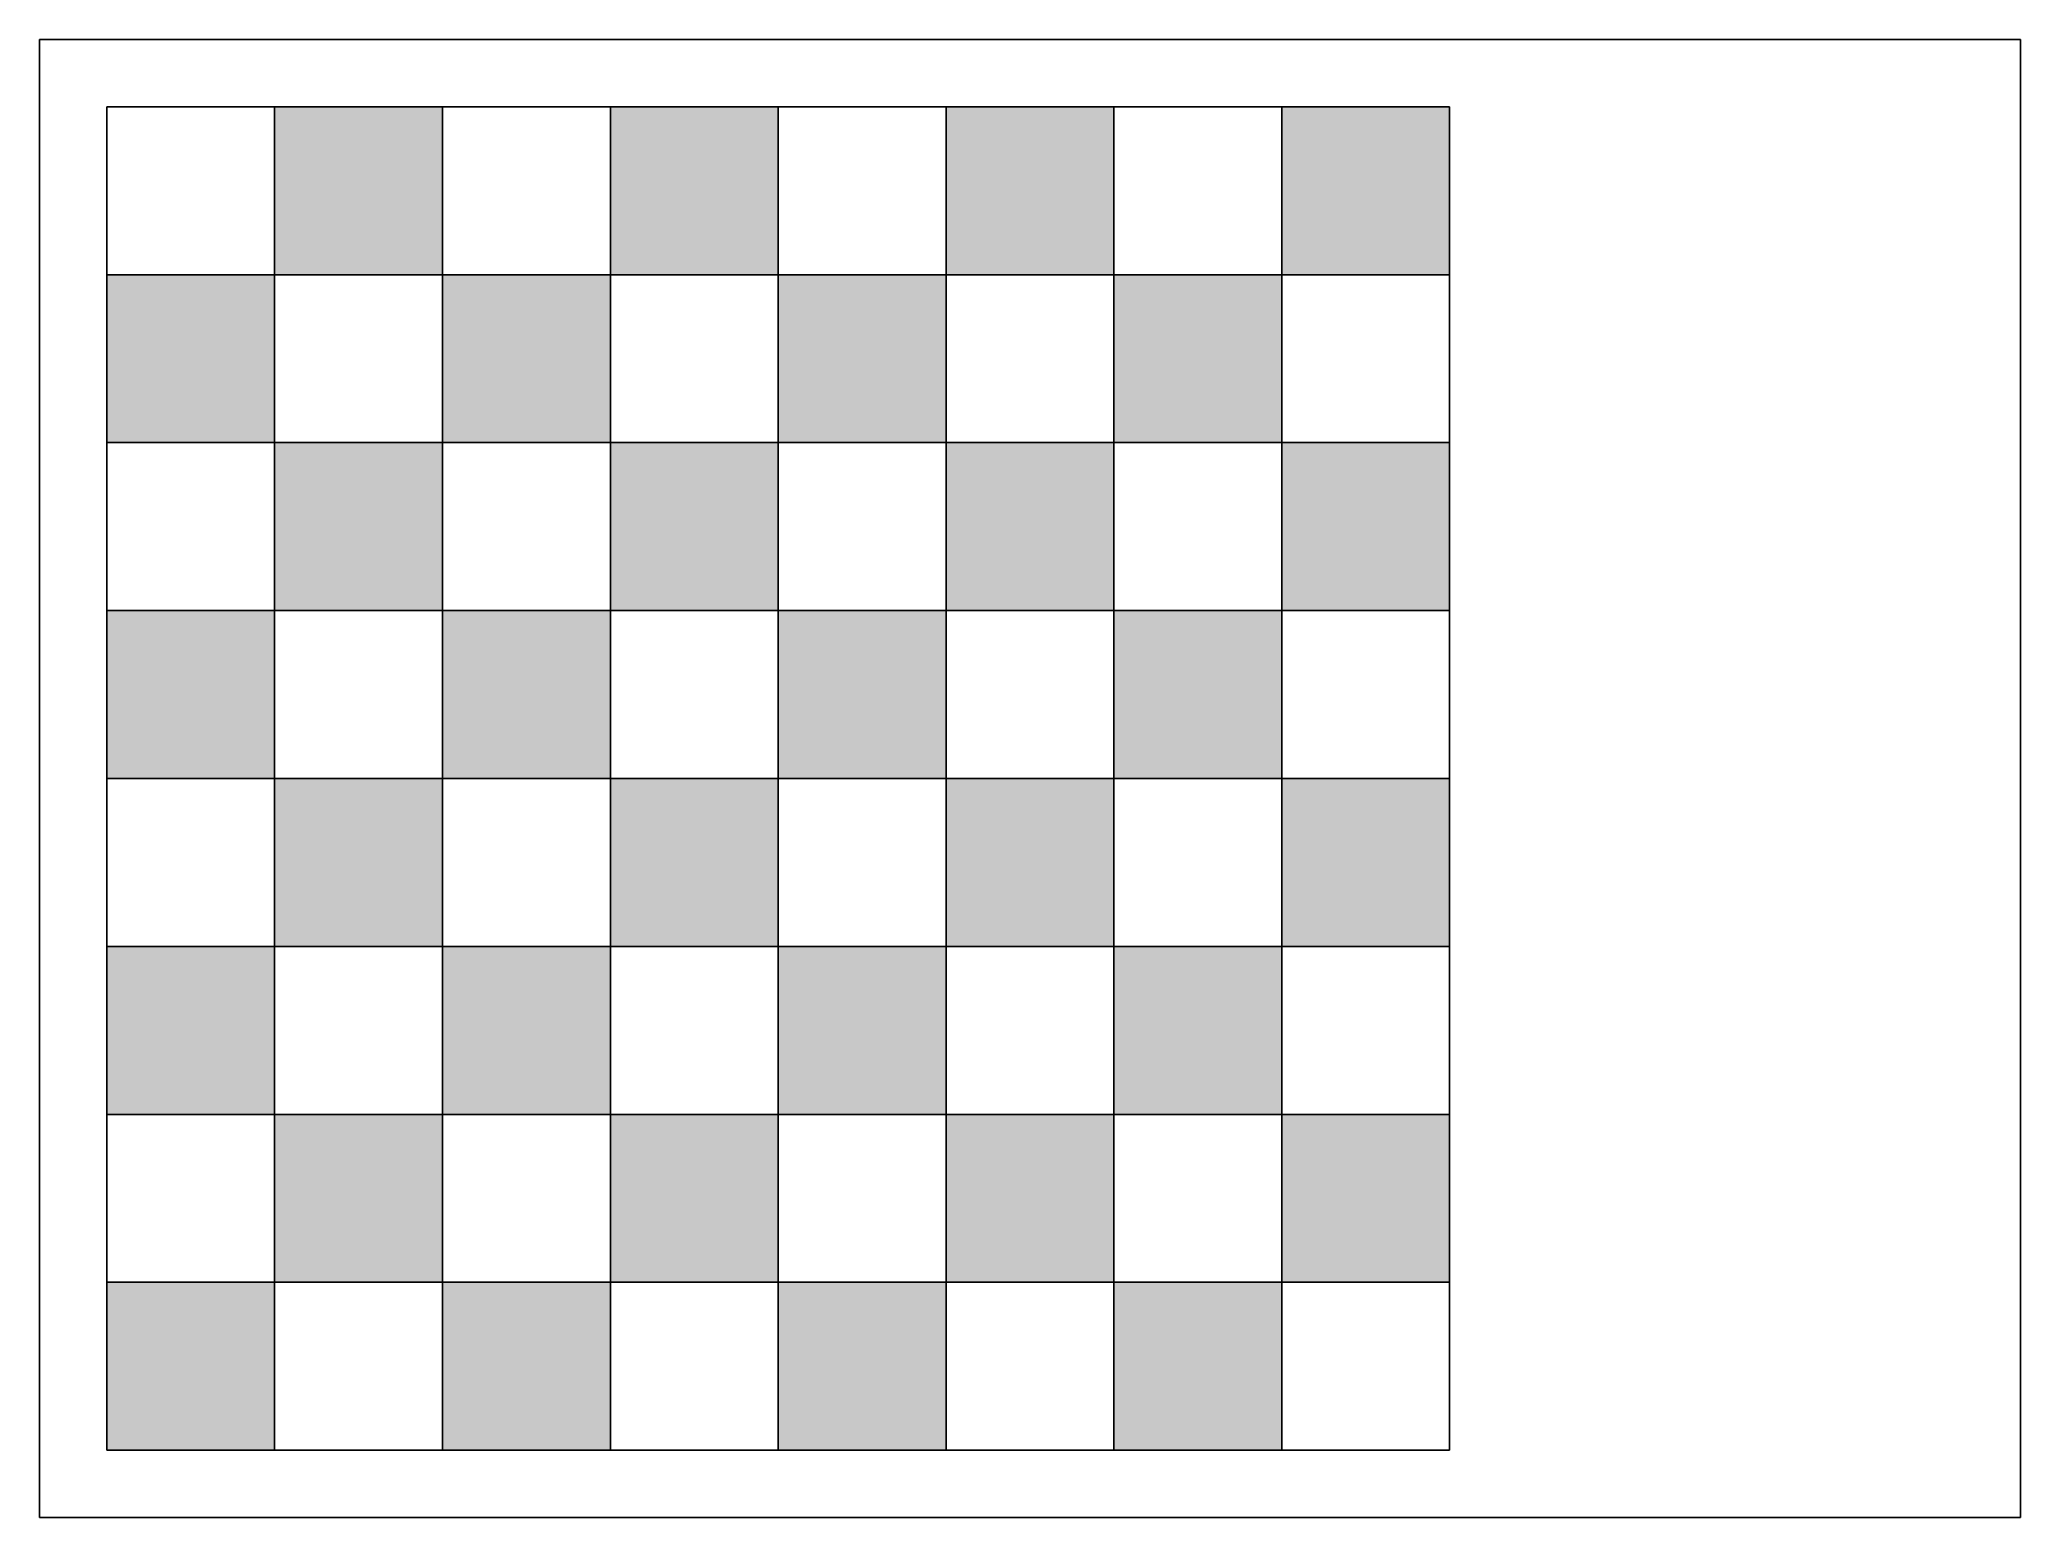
# Model space of a CAD drawing. Header units: millimetres. Extents: x -271 to 319, y -387 to 53.
import ezdxf

# ---------------------------------------------------------------- set-up
doc = ezdxf.new("R2010")
doc.units = ezdxf.units.MM
doc.layers.add('TO_CARVE', color=18, linetype='Continuous', true_color=0x000000)
doc.layers.add('TO_CUT', color=1, linetype='Continuous', true_color=0xff0000)

msp = doc.modelspace()

# ---------------------------------------------------------------- hatches: boundary and pattern name
at = {"layer": 'TO_CARVE', "extrusion": (0, 0, -1)}
for points in [[(151, -17), (201, -17), (201, 33), (151, 33)], [(151, -17), (201, -17), (201, 33), (151, 33)], [(151, -17), (201, -17), (201, 33), (151, 33)], [(51, -17), (101, -17), (101, 33), (51, 33)], [(51, -17), (101, -17), (101, 33), (51, 33)], [(51, -17), (101, -17), (101, 33), (51, 33)], [(-49, -17), (1, -17), (1, 33), (-49, 33)], [(-49, -17), (1, -17), (1, 33), (-49, 33)], [(-49, -17), (1, -17), (1, 33), (-49, 33)], [(-149, -17), (-99, -17), (-99, 33), (-149, 33)], [(-149, -17), (-99, -17), (-99, 33), (-149, 33)], [(-149, -17), (-99, -17), (-99, 33), (-149, 33)], [(151, -117), (201, -117), (201, -67), (151, -67)], [(151, -117), (201, -117), (201, -67), (151, -67)], [(151, -117), (201, -117), (201, -67), (151, -67)], [(51, -117), (101, -117), (101, -67), (51, -67)], [(51, -117), (101, -117), (101, -67), (51, -67)], [(51, -117), (101, -117), (101, -67), (51, -67)], [(-49, -117), (1, -117), (1, -67), (-49, -67)], [(-49, -117), (1, -117), (1, -67), (-49, -67)], [(-49, -117), (1, -117), (1, -67), (-49, -67)], [(-149, -117), (-99, -117), (-99, -67), (-149, -67)], [(-149, -117), (-99, -117), (-99, -67), (-149, -67)], [(-149, -117), (-99, -117), (-99, -67), (-149, -67)], [(151, -217), (201, -217), (201, -167), (151, -167)], [(151, -217), (201, -217), (201, -167), (151, -167)], [(151, -217), (201, -217), (201, -167), (151, -167)], [(51, -217), (101, -217), (101, -167), (51, -167)], [(51, -217), (101, -217), (101, -167), (51, -167)], [(51, -217), (101, -217), (101, -167), (51, -167)], [(-49, -217), (1, -217), (1, -167), (-49, -167)], [(-49, -217), (1, -217), (1, -167), (-49, -167)], [(-49, -217), (1, -217), (1, -167), (-49, -167)], [(-149, -217), (-99, -217), (-99, -167), (-149, -167)], [(-149, -217), (-99, -217), (-99, -167), (-149, -167)], [(-149, -217), (-99, -217), (-99, -167), (-149, -167)], [(151, -317), (201, -317), (201, -267), (151, -267)], [(151, -317), (201, -317), (201, -267), (151, -267)], [(151, -317), (201, -317), (201, -267), (151, -267)], [(51, -317), (101, -317), (101, -267), (51, -267)], [(51, -317), (101, -317), (101, -267), (51, -267)], [(51, -317), (101, -317), (101, -267), (51, -267)], [(-49, -317), (1, -317), (1, -267), (-49, -267)], [(-49, -317), (1, -317), (1, -267), (-49, -267)], [(-49, -317), (1, -317), (1, -267), (-49, -267)], [(-149, -317), (-99, -317), (-99, -267), (-149, -267)], [(-149, -317), (-99, -317), (-99, -267), (-149, -267)], [(-149, -317), (-99, -317), (-99, -267), (-149, -267)]]:
    msp.add_hatch(color=256, dxfattribs=at).paths.add_polyline_path(points, flags=0)
at = {"layer": 'TO_CARVE'}
for points in [[(-251, -67), (-201, -67), (-201, -17), (-251, -17)], [(-251, -67), (-201, -67), (-201, -17), (-251, -17)], [(-251, -67), (-201, -67), (-201, -17), (-251, -17)], [(-151, -67), (-101, -67), (-101, -17), (-151, -17)], [(-151, -67), (-101, -67), (-101, -17), (-151, -17)], [(-151, -67), (-101, -67), (-101, -17), (-151, -17)], [(-51, -67), (-1, -67), (-1, -17), (-51, -17)], [(-51, -67), (-1, -67), (-1, -17), (-51, -17)], [(-51, -67), (-1, -67), (-1, -17), (-51, -17)], [(49, -67), (99, -67), (99, -17), (49, -17)], [(49, -67), (99, -67), (99, -17), (49, -17)], [(49, -67), (99, -67), (99, -17), (49, -17)], [(-251, -167), (-201, -167), (-201, -117), (-251, -117)], [(-251, -167), (-201, -167), (-201, -117), (-251, -117)], [(-251, -167), (-201, -167), (-201, -117), (-251, -117)], [(-151, -167), (-101, -167), (-101, -117), (-151, -117)], [(-151, -167), (-101, -167), (-101, -117), (-151, -117)], [(-151, -167), (-101, -167), (-101, -117), (-151, -117)], [(-51, -167), (-1, -167), (-1, -117), (-51, -117)], [(-51, -167), (-1, -167), (-1, -117), (-51, -117)], [(-51, -167), (-1, -167), (-1, -117), (-51, -117)], [(49, -167), (99, -167), (99, -117), (49, -117)], [(49, -167), (99, -167), (99, -117), (49, -117)], [(49, -167), (99, -167), (99, -117), (49, -117)], [(-251, -267), (-201, -267), (-201, -217), (-251, -217)], [(-251, -267), (-201, -267), (-201, -217), (-251, -217)], [(-251, -267), (-201, -267), (-201, -217), (-251, -217)], [(-151, -267), (-101, -267), (-101, -217), (-151, -217)], [(-151, -267), (-101, -267), (-101, -217), (-151, -217)], [(-151, -267), (-101, -267), (-101, -217), (-151, -217)], [(-51, -267), (-1, -267), (-1, -217), (-51, -217)], [(-51, -267), (-1, -267), (-1, -217), (-51, -217)], [(-51, -267), (-1, -267), (-1, -217), (-51, -217)], [(49, -267), (99, -267), (99, -217), (49, -217)], [(49, -267), (99, -267), (99, -217), (49, -217)], [(49, -267), (99, -267), (99, -217), (49, -217)], [(-251, -367), (-201, -367), (-201, -317), (-251, -317)], [(-251, -367), (-201, -367), (-201, -317), (-251, -317)], [(-251, -367), (-201, -367), (-201, -317), (-251, -317)], [(-151, -367), (-101, -367), (-101, -317), (-151, -317)], [(-151, -367), (-101, -367), (-101, -317), (-151, -317)], [(-151, -367), (-101, -367), (-101, -317), (-151, -317)], [(-51, -367), (-1, -367), (-1, -317), (-51, -317)], [(-51, -367), (-1, -367), (-1, -317), (-51, -317)], [(-51, -367), (-1, -367), (-1, -317), (-51, -317)], [(49, -367), (99, -367), (99, -317), (49, -317)], [(49, -367), (99, -367), (99, -317), (49, -317)], [(49, -367), (99, -367), (99, -317), (49, -317)]]:
    msp.add_hatch(color=256, dxfattribs=at).paths.add_polyline_path(points, flags=0)

# ---------------------------------------------------------------- linework, layer by layer
for p, q in [((-201, 33), (-251, 33)), ((-251, 33), (-251, -17)), ((-201, 33), (-251, 33)), ((-251, 33), (-251, -17)), ((-251, 33), (-251, -17)), ((-201, 33), (-251, 33)), ((-151, 33), (-201, 33)), ((-201, 33), (-201, -17)), ((-151, 33), (-201, 33)), ((-201, 33), (-201, -17)), ((-201, 33), (-201, -17)), ((-151, 33), (-201, 33)), ((-151, 33), (-151, -17)), ((-151, 33), (-151, -17)), ((-151, 33), (-151, -17)), ((-101, 33), (-151, 33)), ((-151, 33), (-151, -17)), ((-101, 33), (-151, 33)), ((-151, 33), (-151, -17)), ((-151, 33), (-151, -17)), ((-101, 33), (-151, 33)), ((-51, 33), (-101, 33)), ((-101, 33), (-101, -17)), ((-51, 33), (-101, 33)), ((-101, 33), (-101, -17)), ((-101, 33), (-101, -17)), ((-51, 33), (-101, 33)), ((-51, 33), (-51, -17)), ((-51, 33), (-51, -17)), ((-51, 33), (-51, -17)), ((-1, 33), (-51, 33)), ((-51, 33), (-51, -17)), ((-51, 33), (-51, -17)), ((-1, 33), (-51, 33)), ((-51, 33), (-51, -17)), ((-1, 33), (-51, 33)), ((49, 33), (-1, 33)), ((-1, 33), (-1, -17)), ((-1, 33), (-1, -17)), ((49, 33), (-1, 33)), ((-1, 33), (-1, -17)), ((49, 33), (-1, 33)), ((49, 33), (49, -17)), ((49, 33), (49, -17)), ((49, 33), (49, -17)), ((99, 33), (49, 33)), ((49, 33), (49, -17)), ((49, 33), (49, -17)), ((99, 33), (49, 33)), ((49, 33), (49, -17)), ((99, 33), (49, 33)), ((149, 33), (99, 33)), ((99, 33), (99, -17)), ((99, 33), (99, -17)), ((149, 33), (99, 33)), ((99, 33), (99, -17)), ((149, 33), (99, 33)), ((149, 33), (149, -17)), ((149, 33), (149, -17)), ((149, 33), (149, -17)), ((-201, -17), (-251, -17)), ((-201, -17), (-251, -17)), ((-201, -17), (-251, -17)), ((-251, -17), (-251, -67)), ((-251, -17), (-201, -17)), ((-251, -17), (-201, -17)), ((-251, -17), (-251, -67)), ((-251, -17), (-201, -17)), ((-251, -17), (-251, -67)), ((-151, -17), (-201, -17)), ((-151, -17), (-201, -17)), ((-151, -17), (-201, -17)), ((-201, -17), (-201, -67)), ((-201, -17), (-151, -17)), ((-201, -17), (-151, -17)), ((-201, -17), (-201, -67)), ((-201, -17), (-151, -17)), ((-201, -17), (-201, -67)), ((-101, -17), (-151, -17)), ((-101, -17), (-151, -17)), ((-101, -17), (-151, -17)), ((-151, -17), (-151, -67)), ((-151, -17), (-101, -17)), ((-151, -17), (-101, -17)), ((-151, -17), (-151, -67)), ((-151, -17), (-101, -17)), ((-151, -17), (-151, -67)), ((-151, -17), (-151, -67)), ((-151, -17), (-151, -67)), ((-151, -17), (-151, -67)), ((-51, -17), (-101, -17)), ((-51, -17), (-101, -17)), ((-51, -17), (-101, -17)), ((-101, -17), (-101, -67)), ((-101, -17), (-51, -17)), ((-101, -17), (-51, -17)), ((-101, -17), (-101, -67)), ((-101, -17), (-51, -17)), ((-101, -17), (-101, -67)), ((-1, -17), (-51, -17)), ((-1, -17), (-51, -17)), ((-1, -17), (-51, -17)), ((-51, -17), (-51, -67)), ((-51, -17), (-1, -17)), ((-51, -17), (-51, -67)), ((-51, -17), (-1, -17)), ((-51, -17), (-1, -17)), ((-51, -17), (-51, -67)), ((-51, -17), (-51, -67)), ((-51, -17), (-51, -67)), ((-51, -17), (-51, -67)), ((49, -17), (-1, -17)), ((49, -17), (-1, -17)), ((49, -17), (-1, -17)), ((-1, -17), (-1, -67)), ((-1, -17), (49, -17)), ((-1, -17), (-1, -67)), ((-1, -17), (49, -17)), ((-1, -17), (49, -17)), ((-1, -17), (-1, -67)), ((99, -17), (49, -17)), ((99, -17), (49, -17)), ((99, -17), (49, -17)), ((49, -17), (49, -67)), ((49, -17), (99, -17)), ((49, -17), (49, -67)), ((49, -17), (99, -17)), ((49, -17), (99, -17)), ((49, -17), (49, -67)), ((49, -17), (49, -67)), ((49, -17), (49, -67)), ((49, -17), (49, -67)), ((149, -17), (99, -17)), ((149, -17), (99, -17)), ((149, -17), (99, -17)), ((99, -17), (99, -67)), ((99, -17), (149, -17)), ((99, -17), (99, -67)), ((99, -17), (149, -17)), ((99, -17), (149, -17)), ((99, -17), (99, -67)), ((149, -17), (149, -67)), ((149, -17), (149, -67)), ((149, -17), (149, -67)), ((-251, -67), (-201, -67)), ((-251, -67), (-201, -67)), ((-251, -67), (-201, -67)), ((-201, -67), (-251, -67)), ((-251, -67), (-251, -117)), ((-201, -67), (-251, -67)), ((-251, -67), (-251, -117)), ((-251, -67), (-251, -117)), ((-201, -67), (-251, -67)), ((-201, -67), (-151, -67)), ((-201, -67), (-151, -67)), ((-201, -67), (-151, -67)), ((-151, -67), (-201, -67)), ((-201, -67), (-201, -117)), ((-151, -67), (-201, -67)), ((-201, -67), (-201, -117)), ((-201, -67), (-201, -117)), ((-151, -67), (-201, -67)), ((-151, -67), (-101, -67)), ((-151, -67), (-101, -67)), ((-151, -67), (-101, -67)), ((-151, -67), (-151, -117)), ((-151, -67), (-151, -117)), ((-151, -67), (-151, -117)), ((-101, -67), (-151, -67)), ((-151, -67), (-151, -117)), ((-101, -67), (-151, -67)), ((-151, -67), (-151, -117)), ((-151, -67), (-151, -117)), ((-101, -67), (-151, -67)), ((-101, -67), (-51, -67)), ((-101, -67), (-51, -67)), ((-101, -67), (-51, -67)), ((-51, -67), (-101, -67)), ((-101, -67), (-101, -117)), ((-51, -67), (-101, -67)), ((-101, -67), (-101, -117)), ((-101, -67), (-101, -117)), ((-51, -67), (-101, -67)), ((-51, -67), (-1, -67)), ((-51, -67), (-1, -67)), ((-51, -67), (-1, -67)), ((-51, -67), (-51, -117)), ((-51, -67), (-51, -117)), ((-51, -67), (-51, -117)), ((-1, -67), (-51, -67)), ((-51, -67), (-51, -117)), ((-51, -67), (-51, -117)), ((-1, -67), (-51, -67)), ((-51, -67), (-51, -117)), ((-1, -67), (-51, -67)), ((-1, -67), (49, -67)), ((-1, -67), (49, -67)), ((-1, -67), (49, -67)), ((49, -67), (-1, -67)), ((-1, -67), (-1, -117)), ((-1, -67), (-1, -117)), ((49, -67), (-1, -67)), ((-1, -67), (-1, -117)), ((49, -67), (-1, -67)), ((49, -67), (99, -67)), ((49, -67), (99, -67)), ((49, -67), (99, -67)), ((49, -67), (49, -117)), ((49, -67), (49, -117)), ((49, -67), (49, -117)), ((99, -67), (49, -67)), ((49, -67), (49, -117)), ((49, -67), (49, -117)), ((99, -67), (49, -67)), ((49, -67), (49, -117)), ((99, -67), (49, -67)), ((99, -67), (149, -67)), ((99, -67), (149, -67)), ((99, -67), (149, -67)), ((149, -67), (99, -67)), ((99, -67), (99, -117)), ((99, -67), (99, -117)), ((149, -67), (99, -67)), ((99, -67), (99, -117)), ((149, -67), (99, -67)), ((149, -67), (149, -117)), ((149, -67), (149, -117)), ((149, -67), (149, -117)), ((-201, -117), (-251, -117)), ((-201, -117), (-251, -117)), ((-201, -117), (-251, -117)), ((-251, -117), (-251, -167)), ((-251, -117), (-201, -117)), ((-251, -117), (-201, -117)), ((-251, -117), (-251, -167)), ((-251, -117), (-201, -117)), ((-251, -117), (-251, -167)), ((-151, -117), (-201, -117)), ((-151, -117), (-201, -117)), ((-151, -117), (-201, -117)), ((-201, -117), (-201, -167)), ((-201, -117), (-151, -117)), ((-201, -117), (-151, -117)), ((-201, -117), (-201, -167)), ((-201, -117), (-151, -117)), ((-201, -117), (-201, -167)), ((-101, -117), (-151, -117)), ((-101, -117), (-151, -117)), ((-101, -117), (-151, -117)), ((-151, -117), (-151, -167)), ((-151, -117), (-101, -117)), ((-151, -117), (-101, -117)), ((-151, -117), (-151, -167)), ((-151, -117), (-101, -117)), ((-151, -117), (-151, -167)), ((-151, -117), (-151, -167)), ((-151, -117), (-151, -167)), ((-151, -117), (-151, -167)), ((-51, -117), (-101, -117)), ((-51, -117), (-101, -117)), ((-51, -117), (-101, -117)), ((-101, -117), (-101, -167)), ((-101, -117), (-51, -117)), ((-101, -117), (-51, -117)), ((-101, -117), (-101, -167)), ((-101, -117), (-51, -117)), ((-101, -117), (-101, -167)), ((-1, -117), (-51, -117)), ((-1, -117), (-51, -117)), ((-1, -117), (-51, -117)), ((-51, -117), (-51, -167)), ((-51, -117), (-1, -117)), ((-51, -117), (-51, -167)), ((-51, -117), (-1, -117)), ((-51, -117), (-1, -117)), ((-51, -117), (-51, -167)), ((-51, -117), (-51, -167)), ((-51, -117), (-51, -167)), ((-51, -117), (-51, -167)), ((49, -117), (-1, -117)), ((49, -117), (-1, -117)), ((49, -117), (-1, -117)), ((-1, -117), (-1, -167)), ((-1, -117), (49, -117)), ((-1, -117), (-1, -167)), ((-1, -117), (49, -117)), ((-1, -117), (49, -117)), ((-1, -117), (-1, -167)), ((99, -117), (49, -117)), ((99, -117), (49, -117)), ((99, -117), (49, -117)), ((49, -117), (49, -167)), ((49, -117), (99, -117)), ((49, -117), (49, -167)), ((49, -117), (99, -117)), ((49, -117), (99, -117)), ((49, -117), (49, -167)), ((49, -117), (49, -167)), ((49, -117), (49, -167)), ((49, -117), (49, -167)), ((149, -117), (99, -117)), ((149, -117), (99, -117)), ((149, -117), (99, -117)), ((99, -117), (99, -167)), ((99, -117), (149, -117)), ((99, -117), (99, -167)), ((99, -117), (149, -117)), ((99, -117), (149, -117)), ((99, -117), (99, -167)), ((149, -117), (149, -167)), ((149, -117), (149, -167)), ((149, -117), (149, -167)), ((-201, -167), (-251, -167)), ((-251, -167), (-251, -217)), ((-201, -167), (-251, -167)), ((-251, -167), (-251, -217)), ((-251, -167), (-251, -217)), ((-201, -167), (-251, -167)), ((-251, -167), (-201, -167)), ((-251, -167), (-201, -167)), ((-251, -167), (-201, -167)), ((-151, -167), (-201, -167)), ((-201, -167), (-201, -217)), ((-151, -167), (-201, -167)), ((-201, -167), (-201, -217)), ((-201, -167), (-201, -217)), ((-151, -167), (-201, -167)), ((-201, -167), (-151, -167)), ((-201, -167), (-151, -167)), ((-201, -167), (-151, -167)), ((-151, -167), (-151, -217)), ((-151, -167), (-151, -217)), ((-151, -167), (-151, -217)), ((-101, -167), (-151, -167)), ((-151, -167), (-151, -217)), ((-101, -167), (-151, -167)), ((-151, -167), (-151, -217)), ((-151, -167), (-151, -217)), ((-101, -167), (-151, -167)), ((-151, -167), (-101, -167)), ((-151, -167), (-101, -167)), ((-151, -167), (-101, -167)), ((-51, -167), (-101, -167)), ((-101, -167), (-101, -217)), ((-51, -167), (-101, -167)), ((-101, -167), (-101, -217)), ((-101, -167), (-101, -217)), ((-51, -167), (-101, -167)), ((-101, -167), (-51, -167)), ((-101, -167), (-51, -167)), ((-101, -167), (-51, -167)), ((-51, -167), (-51, -217)), ((-51, -167), (-51, -217)), ((-51, -167), (-51, -217)), ((-1, -167), (-51, -167)), ((-51, -167), (-51, -217)), ((-51, -167), (-51, -217)), ((-1, -167), (-51, -167)), ((-51, -167), (-51, -217)), ((-1, -167), (-51, -167)), ((-51, -167), (-1, -167)), ((-51, -167), (-1, -167)), ((-51, -167), (-1, -167)), ((49, -167), (-1, -167)), ((-1, -167), (-1, -217)), ((-1, -167), (-1, -217)), ((49, -167), (-1, -167)), ((-1, -167), (-1, -217)), ((49, -167), (-1, -167)), ((-1, -167), (49, -167)), ((-1, -167), (49, -167)), ((-1, -167), (49, -167)), ((49, -167), (49, -217)), ((49, -167), (49, -217)), ((49, -167), (49, -217)), ((99, -167), (49, -167)), ((49, -167), (49, -217)), ((49, -167), (49, -217)), ((99, -167), (49, -167)), ((49, -167), (49, -217)), ((99, -167), (49, -167)), ((49, -167), (99, -167)), ((49, -167), (99, -167)), ((49, -167), (99, -167)), ((149, -167), (99, -167)), ((99, -167), (99, -217)), ((99, -167), (99, -217)), ((149, -167), (99, -167)), ((99, -167), (99, -217)), ((149, -167), (99, -167)), ((99, -167), (149, -167)), ((99, -167), (149, -167)), ((99, -167), (149, -167)), ((149, -167), (149, -217)), ((149, -167), (149, -217)), ((149, -167), (149, -217)), ((-201, -217), (-251, -217)), ((-201, -217), (-251, -217)), ((-201, -217), (-251, -217)), ((-251, -217), (-251, -267)), ((-251, -217), (-201, -217)), ((-251, -217), (-201, -217)), ((-251, -217), (-251, -267)), ((-251, -217), (-201, -217)), ((-251, -217), (-251, -267)), ((-151, -217), (-201, -217)), ((-151, -217), (-201, -217)), ((-151, -217), (-201, -217)), ((-201, -217), (-201, -267)), ((-201, -217), (-151, -217)), ((-201, -217), (-151, -217)), ((-201, -217), (-201, -267)), ((-201, -217), (-151, -217)), ((-201, -217), (-201, -267)), ((-101, -217), (-151, -217)), ((-101, -217), (-151, -217)), ((-101, -217), (-151, -217)), ((-151, -217), (-151, -267)), ((-151, -217), (-101, -217)), ((-151, -217), (-101, -217)), ((-151, -217), (-151, -267)), ((-151, -217), (-101, -217)), ((-151, -217), (-151, -267)), ((-151, -217), (-151, -267)), ((-151, -217), (-151, -267)), ((-151, -217), (-151, -267)), ((-51, -217), (-101, -217)), ((-51, -217), (-101, -217)), ((-51, -217), (-101, -217)), ((-101, -217), (-101, -267)), ((-101, -217), (-51, -217)), ((-101, -217), (-51, -217)), ((-101, -217), (-101, -267)), ((-101, -217), (-51, -217)), ((-101, -217), (-101, -267)), ((-1, -217), (-51, -217)), ((-1, -217), (-51, -217)), ((-1, -217), (-51, -217)), ((-51, -217), (-51, -267)), ((-51, -217), (-1, -217)), ((-51, -217), (-51, -267)), ((-51, -217), (-1, -217)), ((-51, -217), (-1, -217)), ((-51, -217), (-51, -267)), ((-51, -217), (-51, -267)), ((-51, -217), (-51, -267)), ((-51, -217), (-51, -267)), ((49, -217), (-1, -217)), ((49, -217), (-1, -217)), ((49, -217), (-1, -217)), ((-1, -217), (-1, -267)), ((-1, -217), (49, -217)), ((-1, -217), (-1, -267)), ((-1, -217), (49, -217)), ((-1, -217), (49, -217)), ((-1, -217), (-1, -267)), ((99, -217), (49, -217)), ((99, -217), (49, -217)), ((99, -217), (49, -217)), ((49, -217), (49, -267)), ((49, -217), (99, -217)), ((49, -217), (49, -267)), ((49, -217), (99, -217)), ((49, -217), (99, -217)), ((49, -217), (49, -267)), ((49, -217), (49, -267)), ((49, -217), (49, -267)), ((49, -217), (49, -267)), ((149, -217), (99, -217)), ((149, -217), (99, -217)), ((149, -217), (99, -217)), ((99, -217), (99, -267)), ((99, -217), (149, -217)), ((99, -217), (99, -267)), ((99, -217), (149, -217)), ((99, -217), (149, -217)), ((99, -217), (99, -267)), ((149, -217), (149, -267)), ((149, -217), (149, -267)), ((149, -217), (149, -267)), ((-201, -267), (-251, -267)), ((-251, -267), (-251, -317)), ((-201, -267), (-251, -267)), ((-251, -267), (-251, -317)), ((-251, -267), (-251, -317)), ((-201, -267), (-251, -267)), ((-251, -267), (-201, -267)), ((-251, -267), (-201, -267)), ((-251, -267), (-201, -267)), ((-151, -267), (-201, -267)), ((-201, -267), (-201, -317)), ((-151, -267), (-201, -267)), ((-201, -267), (-201, -317)), ((-201, -267), (-201, -317)), ((-151, -267), (-201, -267)), ((-201, -267), (-151, -267)), ((-201, -267), (-151, -267)), ((-201, -267), (-151, -267)), ((-151, -267), (-151, -317)), ((-151, -267), (-151, -317)), ((-151, -267), (-151, -317)), ((-101, -267), (-151, -267)), ((-151, -267), (-151, -317)), ((-101, -267), (-151, -267)), ((-151, -267), (-151, -317)), ((-151, -267), (-151, -317)), ((-101, -267), (-151, -267)), ((-151, -267), (-101, -267)), ((-151, -267), (-101, -267)), ((-151, -267), (-101, -267)), ((-51, -267), (-101, -267)), ((-101, -267), (-101, -317)), ((-51, -267), (-101, -267)), ((-101, -267), (-101, -317)), ((-101, -267), (-101, -317)), ((-51, -267), (-101, -267)), ((-101, -267), (-51, -267)), ((-101, -267), (-51, -267)), ((-101, -267), (-51, -267)), ((-51, -267), (-51, -317)), ((-51, -267), (-51, -317)), ((-51, -267), (-51, -317)), ((-1, -267), (-51, -267)), ((-51, -267), (-51, -317)), ((-51, -267), (-51, -317)), ((-1, -267), (-51, -267)), ((-51, -267), (-51, -317)), ((-1, -267), (-51, -267)), ((-51, -267), (-1, -267)), ((-51, -267), (-1, -267)), ((-51, -267), (-1, -267)), ((49, -267), (-1, -267)), ((-1, -267), (-1, -317)), ((-1, -267), (-1, -317)), ((49, -267), (-1, -267)), ((-1, -267), (-1, -317)), ((49, -267), (-1, -267)), ((-1, -267), (49, -267)), ((-1, -267), (49, -267)), ((-1, -267), (49, -267)), ((49, -267), (49, -317)), ((49, -267), (49, -317)), ((49, -267), (49, -317)), ((99, -267), (49, -267)), ((49, -267), (49, -317)), ((49, -267), (49, -317)), ((99, -267), (49, -267)), ((49, -267), (49, -317)), ((99, -267), (49, -267)), ((49, -267), (99, -267)), ((49, -267), (99, -267)), ((49, -267), (99, -267)), ((149, -267), (99, -267)), ((99, -267), (99, -317)), ((99, -267), (99, -317)), ((149, -267), (99, -267)), ((99, -267), (99, -317)), ((149, -267), (99, -267)), ((99, -267), (149, -267)), ((99, -267), (149, -267)), ((99, -267), (149, -267)), ((149, -267), (149, -317)), ((149, -267), (149, -317)), ((149, -267), (149, -317)), ((-201, -317), (-251, -317)), ((-201, -317), (-251, -317)), ((-201, -317), (-251, -317)), ((-251, -317), (-251, -367)), ((-251, -317), (-201, -317)), ((-251, -317), (-201, -317)), ((-251, -317), (-251, -367)), ((-251, -317), (-201, -317)), ((-251, -317), (-251, -367)), ((-151, -317), (-201, -317)), ((-151, -317), (-201, -317)), ((-151, -317), (-201, -317)), ((-201, -317), (-201, -367)), ((-201, -317), (-151, -317)), ((-201, -317), (-151, -317)), ((-201, -317), (-201, -367)), ((-201, -317), (-151, -317)), ((-201, -317), (-201, -367)), ((-101, -317), (-151, -317)), ((-101, -317), (-151, -317)), ((-101, -317), (-151, -317)), ((-151, -317), (-151, -367)), ((-151, -317), (-101, -317)), ((-151, -317), (-101, -317)), ((-151, -317), (-151, -367)), ((-151, -317), (-101, -317)), ((-151, -317), (-151, -367)), ((-151, -317), (-151, -367)), ((-151, -317), (-151, -367)), ((-151, -317), (-151, -367)), ((-51, -317), (-101, -317)), ((-51, -317), (-101, -317)), ((-51, -317), (-101, -317)), ((-101, -317), (-101, -367)), ((-101, -317), (-51, -317)), ((-101, -317), (-51, -317)), ((-101, -317), (-101, -367)), ((-101, -317), (-51, -317)), ((-101, -317), (-101, -367)), ((-1, -317), (-51, -317)), ((-1, -317), (-51, -317)), ((-1, -317), (-51, -317)), ((-51, -317), (-51, -367)), ((-51, -317), (-1, -317)), ((-51, -317), (-51, -367)), ((-51, -317), (-1, -317)), ((-51, -317), (-1, -317)), ((-51, -317), (-51, -367)), ((-51, -317), (-51, -367)), ((-51, -317), (-51, -367)), ((-51, -317), (-51, -367)), ((49, -317), (-1, -317)), ((49, -317), (-1, -317)), ((49, -317), (-1, -317)), ((-1, -317), (-1, -367)), ((-1, -317), (49, -317)), ((-1, -317), (-1, -367)), ((-1, -317), (49, -317)), ((-1, -317), (49, -317)), ((-1, -317), (-1, -367)), ((99, -317), (49, -317)), ((99, -317), (49, -317)), ((99, -317), (49, -317)), ((49, -317), (49, -367)), ((49, -317), (99, -317)), ((49, -317), (49, -367)), ((49, -317), (99, -317)), ((49, -317), (99, -317)), ((49, -317), (49, -367)), ((49, -317), (49, -367)), ((49, -317), (49, -367)), ((49, -317), (49, -367)), ((149, -317), (99, -317)), ((149, -317), (99, -317)), ((149, -317), (99, -317)), ((99, -317), (99, -367)), ((99, -317), (149, -317)), ((99, -317), (99, -367)), ((99, -317), (149, -317)), ((99, -317), (149, -317)), ((99, -317), (99, -367)), ((149, -317), (149, -367)), ((149, -317), (149, -367)), ((149, -317), (149, -367)), ((-251, -367), (-201, -367)), ((-251, -367), (-201, -367)), ((-251, -367), (-201, -367)), ((-201, -367), (-151, -367)), ((-201, -367), (-151, -367)), ((-201, -367), (-151, -367)), ((-151, -367), (-101, -367)), ((-151, -367), (-101, -367)), ((-151, -367), (-101, -367)), ((-101, -367), (-51, -367)), ((-101, -367), (-51, -367)), ((-101, -367), (-51, -367)), ((-51, -367), (-1, -367)), ((-51, -367), (-1, -367)), ((-51, -367), (-1, -367)), ((-1, -367), (49, -367)), ((-1, -367), (49, -367)), ((-1, -367), (49, -367)), ((49, -367), (99, -367)), ((49, -367), (99, -367)), ((49, -367), (99, -367)), ((99, -367), (149, -367)), ((99, -367), (149, -367)), ((99, -367), (149, -367))]:
    msp.add_line(p, q, dxfattribs=at)
at = {"layer": 'TO_CUT'}
for p, q in [((-271, 53), (-271, -387)), ((-271, 53), (319, 53)), ((319, 53), (319, -387)), ((-271, -387), (319, -387))]:
    msp.add_line(p, q, dxfattribs=at)

doc.saveas('drawing.dxf')
